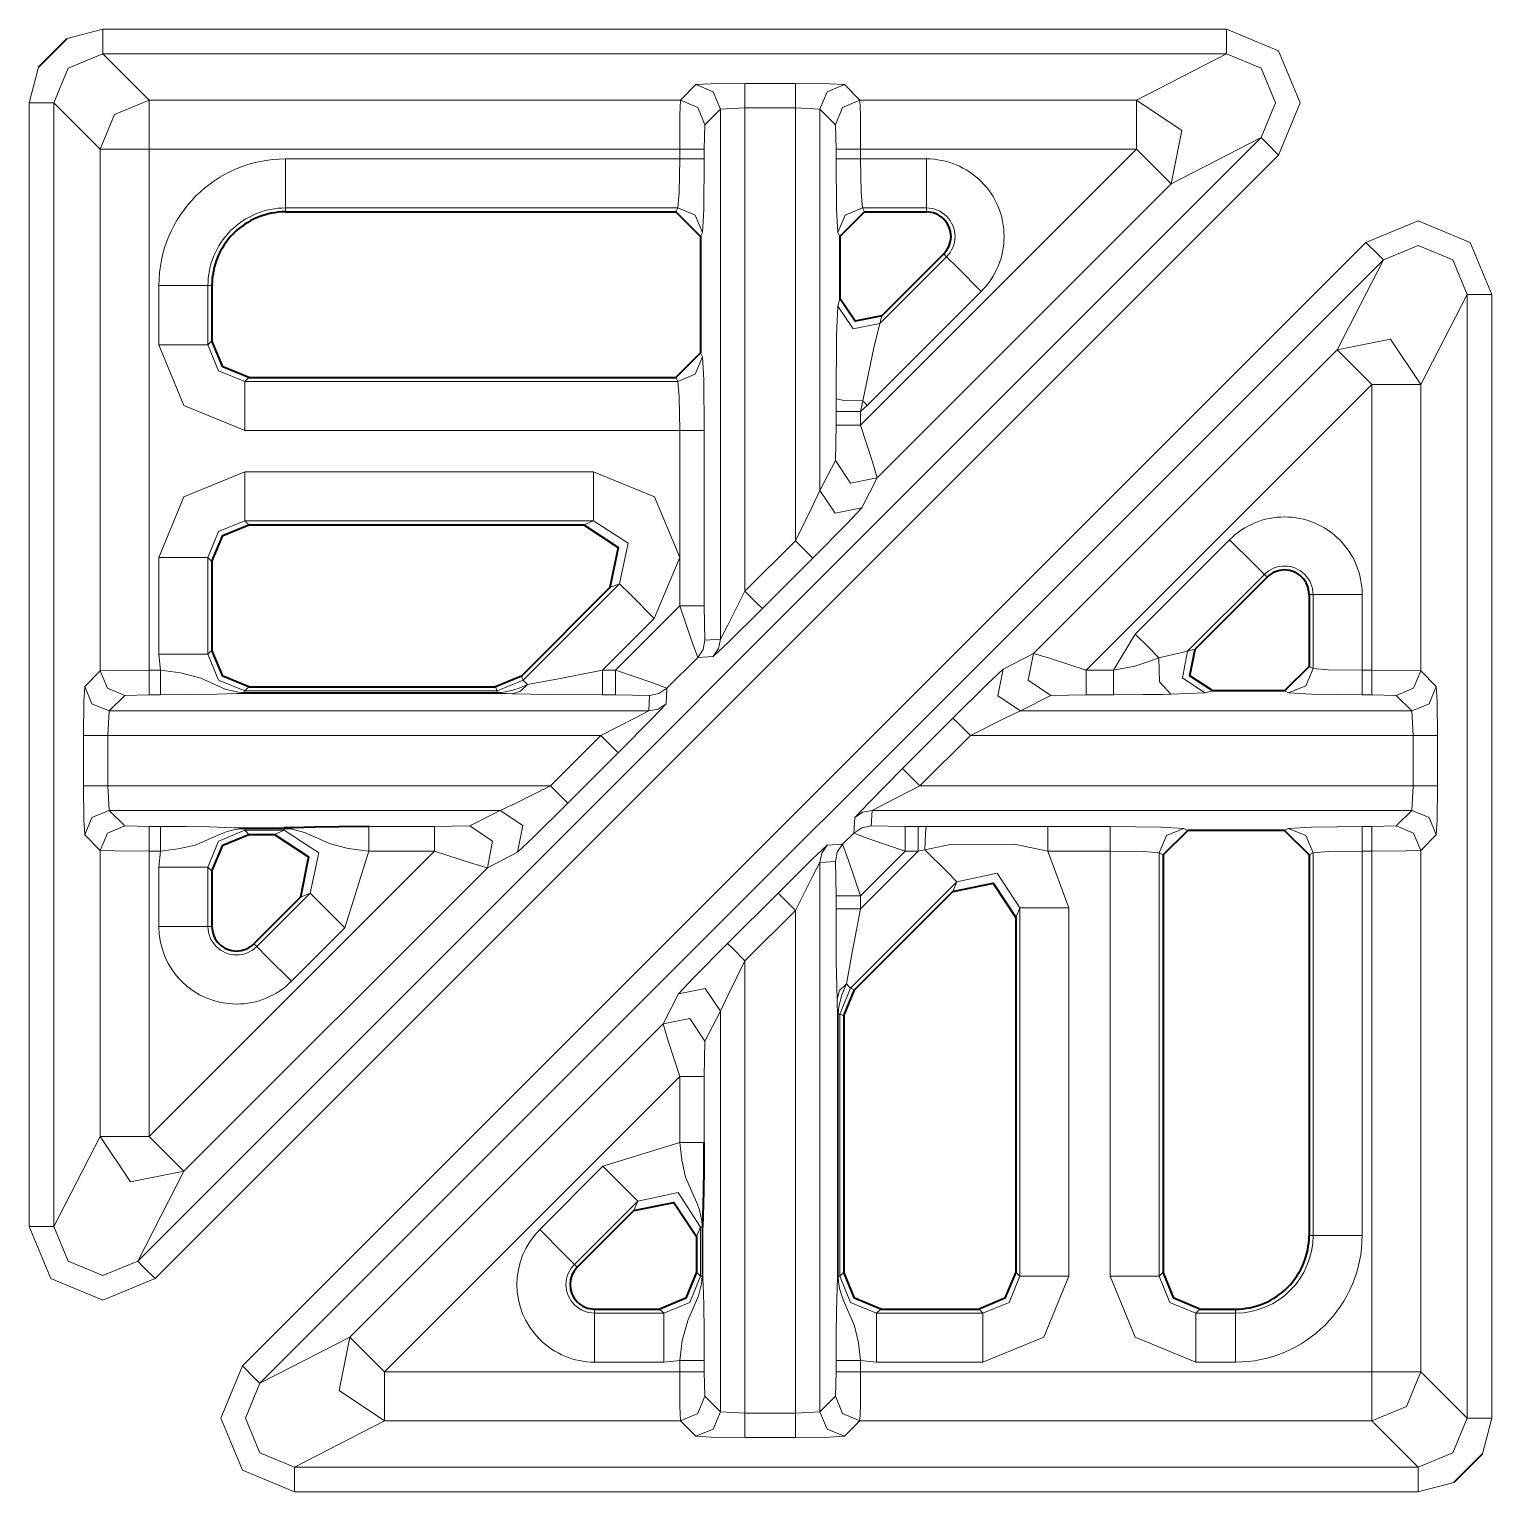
# Model space of a CAD drawing. Header units: millimetres. Extents: x 0 to 2941, y -405 to 1422.
# Drawn here: x 451.78 to 481.55, y 883.4 to 913.18 of the extents above; entities that cross this region are included whole.
import ezdxf

# ---------------------------------------------------------------- set-up
doc = ezdxf.new("R2010")
doc.units = ezdxf.units.MM
doc.layers.add('FINE', color=9, linetype='Continuous')
doc.layers.add('OUTLINE', color=7, linetype='Continuous')

msp = doc.modelspace()

# ---------------------------------------------------------------- linework, layer by layer
at = {"layer": 'FINE', "lineweight": 9}
for p, q in [((453.279, 913.177), (452.552, 912.989)), ((476.153, 913.177), (453.279, 913.177)), ((454.223, 911.734), (453.279, 912.677)), ((465.351, 912.049), (465.036, 911.734)), ((467.376, 912.074), (466.351, 912.074)), ((468.691, 911.734), (468.376, 912.049)), ((452.28, 888.804), (452.28, 911.678)), ((465.036, 911.734), (454.223, 911.734)), ((474.32, 911.734), (468.691, 911.734)), ((465.536, 911.234), (465.851, 911.549)), ((465.851, 911.549), (466.351, 911.575)), ((465.851, 900.761), (465.851, 911.549)), ((466.351, 911.575), (466.351, 901.737)), ((466.351, 911.575), (467.376, 911.575)), ((467.376, 902.763), (467.376, 911.575)), ((467.376, 911.575), (467.876, 911.549)), ((467.876, 911.549), (468.192, 911.234)), ((467.876, 911.549), (467.876, 903.786)), ((465.523, 910.734), (465.536, 911.234)), ((468.192, 911.234), (468.204, 910.734)), ((454.223, 910.734), (465.023, 910.734)), ((454.223, 900.128), (454.223, 910.734)), ((454.34, 887.744), (477.213, 910.617)), ((465.023, 910.538), (456.998, 910.538)), ((465.023, 910.734), (465.023, 910.538)), ((465.523, 910.538), (465.523, 910.734)), ((468.204, 910.734), (468.204, 910.538)), ((474.32, 910.734), (468.704, 905.119)), ((468.704, 910.734), (474.32, 910.734)), ((468.704, 910.538), (468.704, 910.734)), ((470.045, 910.538), (468.704, 910.538)), ((456.998, 909.54), (464.986, 909.54)), ((456.998, 909.458), (456.998, 909.54)), ((464.986, 909.54), (464.945, 909.458)), ((470.045, 909.54), (470.045, 909.458)), ((465.445, 908.958), (465.486, 909.041)), ((468.242, 909.041), (468.282, 908.958)), ((456.474, 885.611), (479.347, 908.483)), ((470.399, 908.605), (470.456, 908.547)), ((455.417, 907.959), (455.498, 907.959)), ((455.417, 906.755), (455.417, 907.959)), ((468.84, 905.519), (471.162, 907.841)), ((468.282, 907.696), (468.242, 907.539)), ((480.11, 905.943), (481.054, 907.777)), ((481.054, 907.777), (481.054, 884.903)), ((455.498, 906.836), (455.417, 906.755)), ((465.486, 906.505), (465.445, 906.588)), ((456.166, 906.006), (456.248, 906.088)), ((464.945, 906.088), (464.986, 906.006)), ((464.986, 906.006), (456.166, 906.006)), ((473.295, 900.128), (479.11, 905.943)), ((479.11, 905.943), (479.11, 900.128)), ((468.205, 905.655), (468.204, 905.397)), ((468.704, 905.397), (468.75, 905.61)), ((468.704, 905.397), (468.84, 905.519)), ((468.204, 905.119), (468.191, 904.399)), ((468.204, 905.397), (468.204, 905.119)), ((468.704, 905.119), (468.704, 905.397)), ((465.023, 905.007), (465.023, 901.437)), ((465.523, 901.437), (465.523, 905.007)), ((468.191, 904.399), (467.876, 903.786)), ((454.419, 902.42), (454.419, 900.455)), ((455.417, 902.42), (455.498, 902.339)), ((455.417, 900.455), (455.417, 902.42)), ((466.704, 901.383), (467.73, 902.409)), ((463.602, 901.809), (463.799, 901.89)), ((475.362, 900.518), (476.924, 902.08)), ((476.924, 902.08), (476.981, 902.022)), ((477.835, 901.669), (477.916, 901.669)), ((477.916, 901.669), (477.916, 900.165)), ((478.915, 900.128), (478.915, 901.669)), ((465.023, 901.437), (463.714, 900.128)), ((465.536, 900.743), (465.523, 901.437)), ((463.449, 900.128), (464.505, 901.184)), ((465.851, 900.761), (465.536, 900.743)), ((454.419, 900.455), (454.449, 900.128)), ((455.498, 900.536), (455.417, 900.455)), ((464.761, 899.762), (465.389, 900.39)), ((465.389, 900.39), (465.704, 900.408)), ((472.221, 900.469), (471.609, 900.153)), ((475.518, 900.559), (475.362, 900.518)), ((453.223, 900.115), (452.908, 899.8)), ((454.449, 900.128), (454.223, 900.128)), ((463.714, 900.128), (463.449, 900.128)), ((473.856, 900.128), (473.295, 900.128)), ((477.916, 900.165), (477.835, 900.206)), ((479.11, 900.128), (478.915, 900.128)), ((461.834, 899.925), (461.305, 899.706)), ((464.743, 899.446), (464.761, 899.762)), ((453.408, 899.3), (453.723, 899.615)), ((453.723, 899.615), (454.223, 899.628)), ((454.223, 899.628), (454.449, 899.628)), ((461.305, 899.674), (456.166, 899.674)), ((456.166, 899.657), (461.305, 899.657)), ((463.449, 899.628), (463.714, 899.628)), ((463.714, 899.628), (464.408, 899.615)), ((464.408, 899.615), (464.39, 899.3)), ((471.962, 899.3), (472.575, 899.615)), ((472.575, 899.615), (473.295, 899.628)), ((473.295, 899.628), (473.856, 899.628)), ((475.021, 899.639), (475.715, 899.665)), ((475.715, 899.665), (475.872, 899.706)), ((477.335, 899.706), (477.417, 899.665)), ((453.382, 898.8), (453.408, 899.3)), ((464.39, 899.3), (453.408, 899.3)), ((479.925, 899.3), (479.951, 898.8)), ((470.585, 899.154), (469.559, 898.128)), ((453.382, 898.8), (463.414, 898.8)), ((453.382, 897.774), (453.382, 898.8)), ((469.913, 897.774), (470.939, 898.8)), ((480.451, 897.774), (480.451, 898.8)), ((462.742, 897.421), (463.768, 898.447)), ((453.408, 897.275), (453.382, 897.774)), ((479.951, 897.774), (469.913, 897.774)), ((479.951, 897.774), (479.925, 897.275)), ((453.408, 897.275), (461.365, 897.275)), ((453.723, 896.959), (453.408, 897.275)), ((461.365, 897.275), (460.752, 896.96)), ((468.919, 896.96), (468.937, 897.275)), ((468.937, 897.275), (479.925, 897.275)), ((479.925, 897.275), (479.61, 896.959)), ((454.223, 896.946), (453.723, 896.959)), ((454.449, 896.946), (454.223, 896.946)), ((456.969, 896.917), (456.166, 896.917)), ((456.248, 896.787), (456.166, 896.869)), ((456.166, 896.869), (456.969, 896.869)), ((456.969, 896.869), (456.773, 896.787)), ((460.033, 896.946), (458.692, 896.946)), ((460.752, 896.96), (460.033, 896.946)), ((469.613, 896.946), (468.919, 896.96)), ((469.878, 896.946), (469.613, 896.946)), ((470.042, 896.946), (469.878, 896.946)), ((473.784, 896.946), (472.514, 896.946)), ((477.417, 896.909), (477.335, 896.868)), ((479.11, 896.946), (478.915, 896.946)), ((479.61, 896.959), (479.11, 896.946)), ((452.908, 896.775), (453.223, 896.459)), ((468.338, 896.585), (468.023, 896.567)), ((480.11, 896.459), (480.425, 896.775)), ((454.223, 896.447), (454.449, 896.447)), ((454.223, 890.637), (454.223, 896.447)), ((460.033, 896.447), (454.223, 890.637)), ((454.449, 896.447), (454.419, 896.12)), ((458.205, 894.884), (458.692, 896.447)), ((458.692, 896.447), (460.033, 896.447)), ((467.876, 896.214), (468.191, 896.232)), ((467.876, 896.214), (467.876, 885.032)), ((468.191, 896.232), (468.204, 895.537)), ((469.878, 896.447), (470.015, 896.474)), ((472.943, 895.293), (472.514, 896.447)), ((474.782, 887.79), (474.782, 896.41)), ((474.782, 896.41), (474.864, 896.369)), ((478.915, 896.447), (479.11, 896.447)), ((478.915, 888.622), (478.915, 896.447)), ((479.11, 896.447), (479.11, 885.847)), ((480.11, 885.847), (480.11, 896.459)), ((454.419, 896.12), (454.419, 894.912)), ((455.417, 896.12), (455.498, 896.039)), ((455.417, 894.912), (455.417, 896.12)), ((457.302, 895.509), (457.499, 895.59)), ((467.023, 895.591), (465.997, 894.566)), ((468.502, 893.658), (470.666, 895.822)), ((470.666, 895.822), (470.585, 895.626)), ((468.204, 895.537), (468.204, 895.273)), ((471.864, 895.097), (471.945, 895.293)), ((472.943, 887.79), (472.943, 895.293)), ((466.351, 894.212), (467.376, 895.238)), ((467.376, 885.006), (467.376, 895.238)), ((455.498, 894.912), (455.417, 894.912)), ((457.116, 893.795), (458.205, 894.884)), ((464.998, 893.542), (464.682, 892.93)), ((468.282, 893.128), (468.502, 893.658)), ((468.583, 893.624), (468.502, 893.658)), ((465.536, 892.576), (465.851, 893.188)), ((465.851, 885.032), (465.851, 893.188)), ((468.25, 887.79), (468.25, 893.128)), ((468.282, 893.128), (468.364, 893.094)), ((468.282, 887.79), (468.282, 893.128)), ((465.523, 891.856), (465.536, 892.576)), ((459.013, 885.847), (465.023, 891.856)), ((465.023, 891.856), (465.023, 890.516)), ((465.523, 890.516), (465.523, 891.856)), ((465.023, 890.516), (463.46, 890.029)), ((463.46, 890.029), (462.171, 888.74)), ((453.987, 888.098), (454.93, 889.93)), ((462.877, 888.033), (464.166, 889.322)), ((464.166, 889.322), (464.085, 889.126)), ((465.364, 888.597), (465.445, 888.793)), ((465.445, 888.793), (465.445, 887.79)), ((465.494, 887.79), (465.494, 888.793)), ((477.916, 888.622), (477.835, 888.622)), ((462.935, 887.976), (462.877, 888.033)), ((465.445, 887.79), (465.364, 887.871)), ((468.364, 887.871), (468.282, 887.79)), ((474.864, 887.871), (474.782, 887.79)), ((464.615, 887.122), (464.696, 887.041)), ((471.115, 887.122), (471.196, 887.041)), ((475.531, 887.041), (475.613, 887.122)), ((476.335, 887.041), (475.531, 887.041)), ((476.335, 887.122), (476.335, 887.041)), ((464.696, 886.042), (465.023, 886.073)), ((465.023, 886.073), (465.023, 885.847)), ((465.523, 885.847), (465.523, 886.073)), ((468.204, 886.073), (468.204, 885.847)), ((468.704, 885.847), (468.704, 886.073)), ((468.704, 886.073), (469.031, 886.042)), ((465.023, 885.847), (459.013, 885.847)), ((463.288, 886.042), (464.696, 886.042)), ((465.536, 885.347), (465.523, 885.847)), ((468.204, 885.847), (468.192, 885.347)), ((479.11, 885.847), (468.704, 885.847)), ((469.031, 886.042), (471.196, 886.042)), ((475.531, 886.042), (476.335, 886.042)), ((481.054, 884.903), (480.11, 885.847)), ((465.851, 885.032), (465.536, 885.347)), ((468.192, 885.347), (467.876, 885.032)), ((467.376, 885.006), (466.351, 885.006)), ((467.876, 885.032), (467.376, 885.006)), ((481.366, 884.176), (481.553, 884.903)), ((459.013, 884.847), (465.036, 884.847)), ((465.036, 884.847), (465.351, 884.532)), ((468.376, 884.532), (468.691, 884.847)), ((468.691, 884.847), (479.11, 884.847)), ((479.11, 884.847), (480.054, 883.903))]:
    msp.add_line(p, q, dxfattribs=at)
for points in [[(453.279, 913.177), (453.279, 912.828), (453.279, 912.677)], [(476.153, 912.677), (476.153, 912.828), (476.153, 913.177)], [(477.213, 910.617), (477.653, 911.678), (477.214, 912.738), (476.153, 913.177)], [(452.28, 911.678), (452.572, 912.385), (453.279, 912.677)], [(453.279, 912.677), (476.153, 912.677), (474.32, 911.734)], [(476.153, 912.677), (476.861, 912.385), (477.154, 911.678), (476.859, 910.971)], [(451.968, 912.405), (451.78, 911.678), (451.78, 888.804)], [(466.351, 912.074), (465.653, 912.067), (465.351, 912.049)], [(465.351, 912.049), (465.704, 911.902), (465.851, 911.549)], [(466.351, 912.074), (466.351, 911.924), (466.351, 911.575)], [(467.376, 912.074), (467.376, 911.924), (467.376, 911.575)], [(468.376, 912.049), (468.074, 912.067), (467.376, 912.074)], [(468.376, 912.049), (468.023, 911.902), (467.876, 911.549)], [(451.78, 911.678), (452.129, 911.678), (452.28, 911.678)], [(452.28, 911.678), (453.223, 910.734), (453.223, 900.115)], [(454.223, 911.734), (453.516, 911.441), (453.223, 910.734)], [(454.223, 910.734), (454.223, 911.432), (454.223, 911.734)], [(465.036, 911.734), (465.027, 911.432), (465.023, 910.734)], [(465.036, 911.734), (465.389, 911.587), (465.536, 911.234)], [(468.691, 911.734), (468.338, 911.587), (468.192, 911.234)], [(468.704, 910.734), (468.7, 911.432), (468.691, 911.734)], [(474.32, 910.734), (474.32, 911.432), (474.32, 911.734)], [(475.027, 910.027), (475.242, 911.116), (474.32, 911.734)], [(475.027, 910.027), (476.859, 910.971), (453.987, 888.098)], [(476.859, 910.971), (476.965, 910.865), (477.213, 910.617)], [(454.223, 910.734), (453.525, 910.734), (453.223, 910.734)], [(456.998, 910.538), (456.998, 909.85), (456.998, 909.54)], [(465.023, 910.538), (465.012, 909.85), (464.986, 909.54)], [(465.023, 910.734), (465.372, 910.734), (465.523, 910.734)], [(465.023, 910.538), (465.372, 910.538), (465.523, 910.538)], [(465.486, 909.041), (465.512, 909.506), (465.523, 910.538)], [(468.704, 910.734), (468.355, 910.734), (468.204, 910.734)], [(468.704, 910.538), (468.355, 910.538), (468.204, 910.538)], [(468.204, 910.538), (468.215, 909.506), (468.242, 909.041)], [(468.741, 909.54), (468.715, 909.85), (468.704, 910.538)], [(470.045, 910.538), (470.045, 909.85), (470.045, 909.54)], [(475.027, 910.027), (474.815, 910.238), (474.32, 910.734)], [(468.73, 903.433), (469.045, 904.045), (475.027, 910.027)], [(464.986, 909.54), (465.339, 909.393), (465.486, 909.041)], [(468.741, 909.54), (468.388, 909.393), (468.242, 909.041)], [(468.782, 909.458), (468.741, 909.54), (470.045, 909.54)], [(481.553, 884.903), (481.553, 907.777), (481.114, 908.838), (480.054, 909.277), (478.993, 908.837)], [(478.993, 908.837), (456.12, 885.964), (455.68, 884.903), (456.119, 883.843), (457.18, 883.404)], [(479.347, 908.483), (479.241, 908.589), (478.993, 908.837)], [(479.347, 908.483), (480.054, 908.777), (480.761, 908.485), (481.054, 907.777)], [(470.456, 908.547), (469.094, 907.186), (469.135, 907.342)], [(470.456, 908.547), (470.675, 908.328), (471.162, 907.841)], [(479.347, 908.483), (478.403, 906.651), (472.221, 900.469)], [(454.419, 907.959), (455.107, 907.959), (455.417, 907.959)], [(454.419, 907.959), (454.419, 906.755), (454.93, 905.519), (456.166, 905.007), (465.023, 905.007)], [(468.242, 907.539), (468.217, 906.952), (468.205, 905.655)], [(469.094, 907.186), (468.55, 907.079), (468.242, 907.539)], [(481.054, 907.777), (481.205, 907.777), (481.553, 907.777)], [(468.75, 905.61), (468.976, 906.692), (469.094, 907.186)], [(454.419, 906.755), (455.107, 906.755), (455.417, 906.755)], [(456.166, 906.006), (455.635, 906.224), (455.417, 906.755)], [(480.11, 905.943), (479.492, 906.866), (478.403, 906.651)], [(478.403, 906.651), (478.615, 906.439), (479.11, 905.943)], [(464.986, 906.006), (465.339, 906.153), (465.486, 906.505)], [(465.523, 905.007), (465.512, 906.04), (465.486, 906.505)], [(456.166, 906.006), (456.166, 905.696), (456.166, 905.007)], [(464.986, 906.006), (465.012, 905.696), (465.023, 905.007)], [(480.11, 905.943), (479.808, 905.943), (479.11, 905.943)], [(480.425, 899.8), (480.11, 900.115), (480.11, 905.943)], [(468.75, 905.61), (468.372, 905.622), (468.205, 905.655)], [(468.75, 905.61), (468.795, 905.565), (468.84, 905.519)], [(468.704, 905.397), (468.355, 905.397), (468.204, 905.397)], [(468.704, 905.119), (468.355, 905.119), (468.204, 905.119)], [(469.045, 904.045), (468.948, 904.371), (468.704, 905.119)], [(465.023, 905.007), (465.372, 905.007), (465.523, 905.007)], [(469.045, 904.045), (468.5, 903.937), (468.191, 904.399)], [(463.269, 904.167), (456.166, 904.167), (454.93, 903.656), (454.419, 902.42)], [(456.166, 904.167), (456.166, 903.479), (456.166, 903.169)], [(463.269, 904.167), (463.269, 903.479), (463.269, 903.169)], [(464.505, 901.184), (465.022, 902.423), (464.51, 903.657), (463.269, 904.167)], [(467.876, 903.786), (467.725, 903.468), (467.376, 902.763)], [(468.73, 903.433), (468.185, 903.325), (467.876, 903.786)], [(467.73, 902.409), (468.428, 903.114), (468.73, 903.433)], [(455.417, 902.42), (455.635, 902.951), (456.166, 903.169)], [(456.248, 903.088), (456.166, 903.169), (463.269, 903.169), (463.073, 903.088)], [(463.269, 903.169), (463.974, 902.712), (463.799, 901.89)], [(467.376, 902.763), (466.351, 901.737), (466.002, 901.046), (465.851, 900.761)], [(467.73, 902.409), (467.624, 902.515), (467.376, 902.763)], [(476.217, 902.786), (474.295, 900.864), (473.856, 900.128)], [(476.217, 902.786), (476.704, 902.299), (476.924, 902.08)], [(455.417, 902.42), (455.107, 902.42), (454.419, 902.42)], [(463.799, 901.89), (461.834, 899.925), (461.8, 900.007)], [(464.505, 901.184), (464.018, 901.671), (463.799, 901.89)], [(466.704, 901.383), (466.598, 901.489), (466.351, 901.737)], [(478.915, 901.669), (478.226, 901.669), (477.916, 901.669)], [(465.023, 901.437), (465.372, 901.437), (465.523, 901.437)], [(465.023, 901.437), (465.275, 900.698), (465.389, 900.39)], [(465.704, 900.408), (466.006, 900.692), (466.704, 901.383)], [(465.389, 900.39), (465.498, 900.552), (465.536, 900.743)], [(465.704, 900.408), (465.813, 900.57), (465.851, 900.761)], [(474.295, 900.864), (474.556, 900.604), (474.779, 900.38)], [(455.417, 900.455), (455.107, 900.455), (454.419, 900.455)], [(456.166, 899.706), (455.635, 899.924), (455.417, 900.455)], [(472.221, 900.469), (472.113, 899.924), (472.575, 899.615)], [(473.295, 900.128), (472.547, 900.372), (472.221, 900.469)], [(475.362, 900.518), (474.779, 900.38), (474.616, 900.317), (474.286, 900.21), (473.856, 900.128)], [(474.779, 900.38), (474.787, 899.889), (475.021, 899.639)], [(475.362, 900.518), (475.256, 899.974), (475.715, 899.665)], [(454.223, 900.128), (453.525, 900.124), (453.223, 900.115)], [(453.223, 900.115), (453.37, 899.762), (453.723, 899.615)], [(454.223, 900.128), (454.223, 899.779), (454.223, 899.628)], [(454.449, 900.128), (454.449, 899.779), (454.449, 899.628)], [(456.166, 899.674), (456.096, 899.676), (456.009, 899.685), (455.77, 899.745), (455.27, 899.967), (454.856, 900.078), (454.449, 900.128)], [(463.449, 900.128), (462.555, 899.954), (461.921, 899.839)], [(463.449, 900.128), (463.449, 899.779), (463.449, 899.628)], [(463.714, 900.128), (463.714, 899.779), (463.714, 899.628)], [(464.761, 899.762), (464.453, 899.876), (463.714, 900.128)], [(471.609, 900.153), (471.29, 899.852), (470.585, 899.154)], [(471.609, 900.153), (471.501, 899.609), (471.962, 899.3)], [(473.295, 900.128), (473.295, 899.779), (473.295, 899.628)], [(473.856, 900.128), (473.856, 899.779), (473.856, 899.628)], [(477.916, 900.165), (477.769, 899.812), (477.417, 899.665)], [(478.915, 900.128), (478.226, 900.139), (477.916, 900.165)], [(478.915, 900.128), (478.915, 899.779), (478.915, 899.628)], [(479.11, 900.128), (479.11, 899.779), (479.11, 899.628)], [(480.11, 900.115), (479.808, 900.124), (479.11, 900.128)], [(480.11, 900.115), (479.963, 899.762), (479.61, 899.615)], [(452.908, 899.8), (452.89, 899.498), (452.883, 898.8)], [(452.908, 899.8), (453.055, 899.447), (453.408, 899.3)], [(461.271, 899.787), (461.305, 899.706), (456.166, 899.706), (456.248, 899.787)], [(461.921, 899.839), (461.752, 899.764), (461.626, 899.721), (461.471, 899.687), (461.395, 899.678), (461.326, 899.674), (461.305, 899.674)], [(461.921, 899.839), (461.783, 899.7), (461.611, 899.648)], [(461.921, 899.839), (461.86, 899.899), (461.834, 899.925)], [(464.761, 899.762), (464.599, 899.653), (464.408, 899.615)], [(480.425, 899.8), (480.279, 899.447), (479.925, 899.3)], [(480.451, 898.8), (480.443, 899.498), (480.425, 899.8)], [(454.449, 899.628), (455.041, 899.631), (455.589, 899.641), (455.997, 899.654), (456.105, 899.657), (456.139, 899.657), (456.166, 899.657)], [(456.166, 899.706), (456.166, 899.695), (456.166, 899.674)], [(456.166, 899.674), (456.166, 899.662), (456.166, 899.657)], [(461.305, 899.706), (461.305, 899.695), (461.305, 899.674)], [(461.305, 899.674), (461.305, 899.662), (461.305, 899.657)], [(461.305, 899.657), (461.313, 899.657), (461.339, 899.657), (461.369, 899.657), (461.436, 899.655), (461.5, 899.652), (461.611, 899.648)], [(461.611, 899.648), (462.375, 899.633), (463.449, 899.628)], [(479.61, 899.615), (479.925, 899.3), (471.962, 899.3)], [(473.856, 899.628), (474.455, 899.631), (474.857, 899.636), (475.021, 899.639)], [(477.417, 899.665), (477.882, 899.639), (478.915, 899.628)], [(478.915, 899.628), (479.11, 899.628), (479.61, 899.615)], [(464.39, 899.3), (464.105, 899.149), (463.414, 898.8)], [(463.768, 898.447), (464.458, 899.145), (464.743, 899.446)], [(464.743, 899.446), (464.581, 899.338), (464.39, 899.3)], [(470.939, 898.8), (471.644, 899.149), (471.962, 899.3)], [(470.585, 899.154), (470.691, 899.048), (470.939, 898.8)], [(452.883, 898.8), (453.034, 898.8), (453.382, 898.8)], [(452.883, 898.8), (452.883, 897.774), (452.89, 897.077), (452.908, 896.775)], [(463.414, 898.8), (462.388, 897.774), (453.382, 897.774)], [(463.414, 898.8), (463.662, 898.553), (463.768, 898.447)], [(470.939, 898.8), (479.951, 898.8), (479.951, 897.774)], [(480.451, 898.8), (480.3, 898.8), (479.951, 898.8)], [(469.559, 898.128), (468.869, 897.43), (468.584, 897.128)], [(469.559, 898.128), (469.665, 898.022), (469.913, 897.774)], [(452.883, 897.774), (453.034, 897.774), (453.382, 897.774)], [(462.388, 897.774), (461.684, 897.425), (461.365, 897.275)], [(462.388, 897.774), (462.636, 897.527), (462.742, 897.421)], [(468.937, 897.275), (469.222, 897.425), (469.913, 897.774)], [(480.451, 897.774), (480.3, 897.774), (479.951, 897.774)], [(480.425, 896.775), (480.443, 897.077), (480.451, 897.774)], [(461.718, 896.421), (462.037, 896.723), (462.742, 897.421)], [(453.408, 897.275), (453.055, 897.128), (452.908, 896.775)], [(461.365, 897.275), (461.826, 896.966), (461.718, 896.421)], [(468.584, 897.128), (468.566, 896.813), (468.338, 896.585)], [(468.584, 897.128), (468.746, 897.237), (468.937, 897.275)], [(480.425, 896.775), (480.279, 897.128), (479.925, 897.275)], [(453.723, 896.959), (453.37, 896.813), (453.223, 896.459)], [(454.223, 896.946), (454.223, 896.796), (454.223, 896.447)], [(454.449, 896.946), (454.449, 896.796), (454.449, 896.447)], [(456.166, 896.917), (456.153, 896.917), (456.126, 896.918), (456.067, 896.919), (456.018, 896.92), (455.944, 896.923), (455.45, 896.937), (454.979, 896.944), (454.449, 896.946)], [(454.449, 896.447), (454.813, 896.49), (455.156, 896.568), (455.674, 896.792), (455.811, 896.843), (455.918, 896.873), (456.063, 896.896), (456.133, 896.9), (456.166, 896.901), (456.969, 896.901)], [(455.417, 896.12), (455.635, 896.651), (456.166, 896.869)], [(456.166, 896.917), (456.166, 896.913), (456.166, 896.901)], [(456.166, 896.869), (456.166, 896.879), (456.166, 896.901)], [(456.969, 896.917), (456.969, 896.913), (456.969, 896.901)], [(456.969, 896.869), (456.969, 896.879), (456.969, 896.901)], [(456.969, 896.901), (457.041, 896.899), (457.13, 896.89), (457.381, 896.827), (457.91, 896.594), (458.275, 896.498), (458.692, 896.447)], [(456.969, 896.869), (457.674, 896.412), (457.499, 895.59)], [(458.692, 896.946), (458.692, 896.796), (458.692, 896.447)], [(460.033, 896.946), (460.033, 896.796), (460.033, 896.447)], [(460.752, 896.96), (461.214, 896.651), (461.106, 896.106)], [(468.566, 896.813), (468.728, 896.921), (468.919, 896.96)], [(468.566, 896.813), (468.874, 896.698), (469.613, 896.447)], [(469.613, 896.447), (469.613, 896.796), (469.613, 896.946)], [(469.878, 896.447), (469.878, 896.796), (469.878, 896.946)], [(470.015, 896.474), (470.024, 896.805), (470.042, 896.946)], [(472.514, 896.946), (471.764, 896.945), (470.596, 896.945), (470.042, 896.946)], [(472.514, 896.447), (472.514, 896.796), (472.514, 896.946)], [(473.784, 896.447), (473.784, 896.796), (473.784, 896.946)], [(475.364, 896.868), (475.282, 896.909), (474.816, 896.936), (473.784, 896.946)], [(474.782, 896.41), (474.929, 896.763), (475.282, 896.909)], [(478.915, 896.946), (477.882, 896.936), (477.417, 896.909)], [(477.916, 896.41), (477.769, 896.763), (477.417, 896.909)], [(478.915, 896.447), (478.915, 896.796), (478.915, 896.946)], [(479.11, 896.447), (479.11, 896.796), (479.11, 896.946)], [(480.11, 896.459), (479.963, 896.813), (479.61, 896.959)], [(468.023, 896.567), (467.721, 896.282), (467.023, 895.591)], [(467.876, 896.214), (467.914, 896.405), (468.023, 896.567)], [(468.191, 896.232), (468.23, 896.423), (468.338, 896.585)], [(468.704, 895.537), (468.453, 896.277), (468.338, 896.585)], [(470.015, 896.474), (470.526, 896.578), (471.834, 896.585), (472.514, 896.447)], [(453.223, 896.459), (453.223, 890.637), (452.28, 888.804)], [(453.223, 896.459), (453.525, 896.451), (454.223, 896.447)], [(454.93, 889.93), (461.106, 896.106), (461.718, 896.421)], [(460.033, 896.447), (460.78, 896.203), (461.106, 896.106)], [(467.376, 895.238), (467.725, 895.929), (467.876, 896.214)], [(470.666, 895.822), (470.466, 896.023), (470.015, 896.474)], [(472.514, 896.447), (473.784, 896.447), (473.784, 887.79), (474.295, 886.554), (475.531, 886.042)], [(473.784, 896.447), (474.472, 896.436), (474.782, 896.41)], [(477.835, 896.369), (477.916, 896.41), (477.916, 888.622)], [(477.916, 896.41), (478.226, 896.436), (478.915, 896.447)], [(479.11, 896.447), (479.808, 896.451), (480.11, 896.459)], [(455.417, 896.12), (455.107, 896.12), (454.419, 896.12)], [(470.666, 895.822), (471.488, 895.998), (471.945, 895.293)], [(457.499, 895.59), (456.41, 894.501), (456.352, 894.558)], [(458.205, 894.884), (457.718, 895.371), (457.499, 895.59)], [(467.376, 895.238), (467.129, 895.486), (467.023, 895.591)], [(468.204, 895.537), (468.355, 895.537), (468.704, 895.537)], [(471.945, 895.293), (471.945, 887.79), (471.864, 887.871)], [(472.943, 895.293), (472.255, 895.293), (471.945, 895.293)], [(468.204, 895.273), (468.355, 895.273), (468.704, 895.273)], [(468.204, 895.273), (468.21, 894.199), (468.225, 893.435)], [(468.25, 893.128), (468.252, 893.199), (468.261, 893.285), (468.321, 893.523), (468.415, 893.745), (468.53, 894.379), (468.704, 895.273)], [(454.419, 894.912), (455.107, 894.912), (455.417, 894.912)], [(457.116, 893.795), (456.629, 894.282), (456.41, 894.501)], [(465.997, 894.566), (465.299, 893.861), (464.998, 893.542)], [(466.351, 894.212), (466.103, 894.46), (465.997, 894.566)], [(466.351, 894.212), (466.351, 885.006), (465.851, 885.032)], [(465.851, 893.188), (466.002, 893.507), (466.351, 894.212)], [(465.851, 893.188), (465.542, 893.65), (464.998, 893.542)], [(468.225, 893.435), (468.276, 893.606), (468.415, 893.745)], [(468.502, 893.658), (468.475, 893.684), (468.415, 893.745)], [(468.225, 893.435), (468.23, 893.296), (468.233, 893.189), (468.233, 893.155), (468.233, 893.128)], [(464.682, 892.93), (458.306, 886.554), (456.474, 885.611)], [(465.536, 892.576), (465.227, 893.037), (464.682, 892.93)], [(464.682, 892.93), (464.779, 892.604), (465.023, 891.856)], [(468.233, 893.128), (468.233, 887.79), (468.233, 887.777), (468.233, 887.75), (468.232, 887.691), (468.23, 887.642), (468.228, 887.567), (468.214, 887.074), (468.207, 886.603), (468.204, 886.073)], [(468.233, 893.128), (468.238, 893.128), (468.25, 893.128)], [(468.282, 893.128), (468.271, 893.128), (468.25, 893.128)], [(465.023, 891.856), (465.372, 891.856), (465.523, 891.856)], [(453.223, 890.637), (453.841, 889.715), (454.93, 889.93)], [(453.223, 890.637), (453.525, 890.637), (454.223, 890.637)], [(454.93, 889.93), (454.719, 890.142), (454.223, 890.637)], [(465.023, 890.516), (465.372, 890.516), (465.523, 890.516)], [(465.023, 890.516), (465.065, 890.153), (465.143, 889.81), (465.373, 889.283), (465.423, 889.143), (465.461, 888.983), (465.472, 888.902), (465.476, 888.83), (465.477, 888.793)], [(464.166, 889.322), (463.947, 889.542), (463.46, 890.029)], [(464.166, 889.322), (464.988, 889.498), (465.445, 888.793)], [(451.78, 888.804), (452.129, 888.804), (452.28, 888.804)], [(451.78, 888.804), (452.219, 887.743), (453.279, 887.304), (454.34, 887.744)], [(453.987, 888.098), (453.279, 887.803), (452.572, 888.096), (452.28, 888.804)], [(465.477, 888.793), (465.477, 887.79), (465.475, 887.72), (465.466, 887.633), (465.406, 887.393), (465.184, 886.893), (465.073, 886.48), (465.023, 886.073)], [(465.477, 888.793), (465.456, 888.793), (465.445, 888.793)], [(465.477, 888.793), (465.489, 888.793), (465.494, 888.793)], [(462.877, 888.033), (462.658, 888.253), (462.171, 888.74)], [(478.915, 888.622), (478.226, 888.622), (477.916, 888.622)], [(453.987, 888.098), (454.092, 887.992), (454.34, 887.744)], [(465.445, 887.79), (465.227, 887.259), (464.696, 887.041)], [(465.477, 887.79), (465.456, 887.79), (465.445, 887.79)], [(465.477, 887.79), (465.489, 887.79), (465.494, 887.79)], [(465.523, 886.073), (465.52, 886.665), (465.51, 887.213), (465.497, 887.621), (465.494, 887.729), (465.494, 887.763), (465.494, 887.79)], [(468.233, 887.79), (468.238, 887.79), (468.25, 887.79)], [(468.282, 887.79), (468.271, 887.79), (468.25, 887.79)], [(468.704, 886.073), (468.661, 886.437), (468.583, 886.78), (468.358, 887.298), (468.307, 887.435), (468.278, 887.541), (468.255, 887.687), (468.251, 887.757), (468.25, 887.79)], [(469.031, 887.041), (468.5, 887.259), (468.282, 887.79)], [(471.945, 887.79), (471.727, 887.259), (471.196, 887.041)], [(471.196, 886.042), (472.432, 886.554), (472.943, 887.79)], [(472.943, 887.79), (472.255, 887.79), (471.945, 887.79)], [(474.782, 887.79), (474.472, 887.79), (473.784, 887.79)], [(475.531, 887.041), (475, 887.259), (474.782, 887.79)], [(464.696, 887.041), (463.288, 887.041), (463.288, 887.122)], [(463.288, 887.041), (463.288, 886.731), (463.288, 886.042)], [(464.696, 886.042), (464.696, 886.731), (464.696, 887.041)], [(471.196, 887.041), (469.031, 887.041), (469.113, 887.122)], [(469.031, 886.042), (469.031, 886.731), (469.031, 887.041)], [(471.196, 886.042), (471.196, 886.731), (471.196, 887.041)], [(475.531, 887.041), (475.531, 886.731), (475.531, 886.042)], [(476.335, 887.041), (476.335, 886.731), (476.335, 886.042)], [(458.306, 886.554), (458.091, 885.465), (459.013, 884.847)], [(458.306, 886.554), (458.518, 886.342), (459.013, 885.847)], [(465.023, 886.073), (465.372, 886.073), (465.523, 886.073)], [(468.204, 886.073), (468.355, 886.073), (468.704, 886.073)], [(456.12, 885.964), (456.368, 885.716), (456.474, 885.611)], [(459.013, 885.847), (459.013, 885.149), (459.013, 884.847)], [(465.023, 885.847), (465.372, 885.847), (465.523, 885.847)], [(465.023, 885.847), (465.027, 885.149), (465.036, 884.847)], [(468.204, 885.847), (468.355, 885.847), (468.704, 885.847)], [(468.691, 884.847), (468.7, 885.149), (468.704, 885.847)], [(479.11, 885.847), (479.11, 885.149), (479.11, 884.847)], [(479.11, 884.847), (479.817, 885.14), (480.11, 885.847)], [(479.11, 885.847), (479.808, 885.847), (480.11, 885.847)], [(457.18, 883.903), (456.472, 884.196), (456.179, 884.903), (456.474, 885.611)], [(465.036, 884.847), (465.389, 884.994), (465.536, 885.347)], [(468.691, 884.847), (468.338, 884.994), (468.192, 885.347)], [(465.351, 884.532), (465.704, 884.678), (465.851, 885.032)], [(466.351, 884.506), (466.351, 884.657), (466.351, 885.006)], [(467.376, 884.506), (467.376, 884.657), (467.376, 885.006)], [(468.376, 884.532), (468.023, 884.678), (467.876, 885.032)], [(481.054, 884.903), (480.761, 884.196), (480.054, 883.903)], [(481.054, 884.903), (481.205, 884.903), (481.553, 884.903)], [(480.054, 883.903), (457.18, 883.903), (459.013, 884.847)], [(465.351, 884.532), (465.653, 884.514), (466.351, 884.506)], [(466.351, 884.506), (467.376, 884.506), (468.074, 884.514), (468.376, 884.532)], [(457.18, 883.404), (457.18, 883.753), (457.18, 883.903)], [(480.054, 883.404), (480.054, 883.753), (480.054, 883.903)], [(457.18, 883.404), (480.054, 883.404), (480.781, 883.592)]]:
    msp.add_lwpolyline(points, dxfattribs=at)
for points in [[(456.998, 910.538, 0.414204), (454.419, 907.959)], [(471.162, 907.841, 0.414295), (471.162, 910.076, 0.198946), (470.045, 910.538)], [(456.998, 909.54, 0.414214), (455.417, 907.959)], [(470.456, 908.547, 0.414269), (470.456, 909.369, 0.199009), (470.045, 909.54)], [(478.915, 901.669, 0.414261), (477.335, 903.249, 0.198879), (476.217, 902.786)], [(477.916, 901.669, 0.414214), (477.335, 902.25, 0.199001), (476.924, 902.08)], [(454.419, 894.912, 0.414206), (455.999, 893.332, 0.198955), (457.116, 893.795)], [(455.417, 894.912, 0.414235), (455.999, 894.331, 0.199021), (456.41, 894.501)], [(462.171, 888.74, 0.414152), (462.171, 886.505, 0.198823), (463.288, 886.042)], [(476.335, 887.041, 0.41419), (477.916, 888.622)], [(476.335, 886.042, 0.414209), (478.915, 888.622)], [(462.877, 888.033, 0.414325), (462.877, 887.211, 0.198778), (463.288, 887.041)]]:
    msp.add_lwpolyline(points, format="xyb", dxfattribs=at)
msp.add_lwpolyline([(468.704, 895.273), (468.704, 895.537), (469.613, 896.447), (469.878, 896.447)], close=True, dxfattribs=at)
at = {"layer": 'OUTLINE', "lineweight": 40}
for p, q in [((451.968, 912.405), (452.552, 912.989)), ((456.998, 909.458), (464.945, 909.458)), ((464.945, 909.458), (465.445, 908.958)), ((468.282, 908.958), (468.782, 909.458)), ((468.782, 909.458), (470.045, 909.458)), ((465.445, 908.958), (465.445, 906.588)), ((468.282, 908.958), (468.282, 907.696)), ((470.399, 908.605), (469.135, 907.342)), ((455.498, 907.959), (455.498, 906.836)), ((465.445, 906.588), (464.945, 906.088)), ((456.248, 906.088), (464.945, 906.088)), ((456.248, 903.088), (463.073, 903.088)), ((455.498, 902.339), (455.498, 900.536)), ((476.981, 902.022), (475.518, 900.559)), ((463.602, 901.809), (461.8, 900.007)), ((477.835, 901.669), (477.835, 900.206)), ((477.835, 900.206), (477.335, 899.706)), ((456.248, 899.787), (461.271, 899.787)), ((461.8, 900.007), (461.271, 899.787)), ((477.335, 899.706), (475.872, 899.706)), ((456.248, 896.787), (456.773, 896.787)), ((474.864, 896.369), (475.364, 896.868)), ((477.335, 896.868), (475.364, 896.868)), ((477.335, 896.868), (477.835, 896.369)), ((474.864, 896.369), (474.864, 887.871)), ((477.835, 896.369), (477.835, 888.622)), ((455.498, 896.039), (455.498, 894.912)), ((470.585, 895.626), (468.583, 893.624)), ((457.302, 895.509), (456.352, 894.558)), ((471.864, 895.097), (471.864, 887.871)), ((468.364, 893.094), (468.583, 893.624)), ((468.364, 893.094), (468.364, 887.871)), ((465.364, 888.597), (465.364, 887.871)), ((463.288, 887.122), (464.615, 887.122)), ((469.113, 887.122), (471.115, 887.122)), ((475.613, 887.122), (476.335, 887.122)), ((481.366, 884.176), (480.781, 883.592))]:
    msp.add_line(p, q, dxfattribs=at)
for points in [[(456.998, 909.459, 0.414239), (455.499, 907.959)], [(470.399, 908.605, 0.41402), (470.399, 909.312, 0.199091), (470.045, 909.458)], [(477.835, 901.669, 0.41434), (477.335, 902.169, 0.198897), (476.981, 902.022)], [(455.499, 894.912, 0.414264), (455.999, 894.412, 0.19892), (456.352, 894.558)], [(464.085, 889.126), (462.935, 887.976, 0.413955), (462.935, 887.269, 0.199256), (463.288, 887.122)], [(476.335, 887.122, 0.414214), (477.835, 888.622)]]:
    msp.add_lwpolyline(points, format="xyb", dxfattribs=at)
for points in [[(469.135, 907.342), (468.591, 907.233), (468.282, 907.696)], [(456.248, 906.088), (455.718, 906.307), (455.498, 906.836)], [(455.498, 902.339), (455.718, 902.868), (456.248, 903.088)], [(463.073, 903.088), (463.767, 902.626), (463.602, 901.809)], [(456.248, 899.787), (455.718, 900.007), (455.498, 900.536)], [(475.872, 899.706), (475.409, 900.014), (475.518, 900.559)], [(455.498, 896.039), (455.718, 896.568), (456.248, 896.787)], [(456.773, 896.787), (457.467, 896.326), (457.302, 895.509)], [(458.692, 896.946), (458.085, 896.943), (457.597, 896.935), (457.15, 896.921), (457.035, 896.918), (456.998, 896.917), (456.969, 896.917)], [(470.585, 895.626), (471.402, 895.791), (471.864, 895.097)], [(465.494, 888.793), (465.494, 888.808), (465.494, 888.837), (465.495, 888.871), (465.497, 888.943), (465.499, 889.018), (465.514, 889.516), (465.52, 889.986), (465.523, 890.516)], [(464.085, 889.126), (464.902, 889.291), (465.364, 888.597)], [(465.364, 887.871), (465.144, 887.342), (464.615, 887.122)], [(469.113, 887.122), (468.583, 887.342), (468.364, 887.871)], [(471.864, 887.871), (471.644, 887.342), (471.115, 887.122)], [(475.613, 887.122), (475.083, 887.342), (474.864, 887.871)]]:
    msp.add_lwpolyline(points, dxfattribs=at)

doc.saveas('drawing.dxf')
